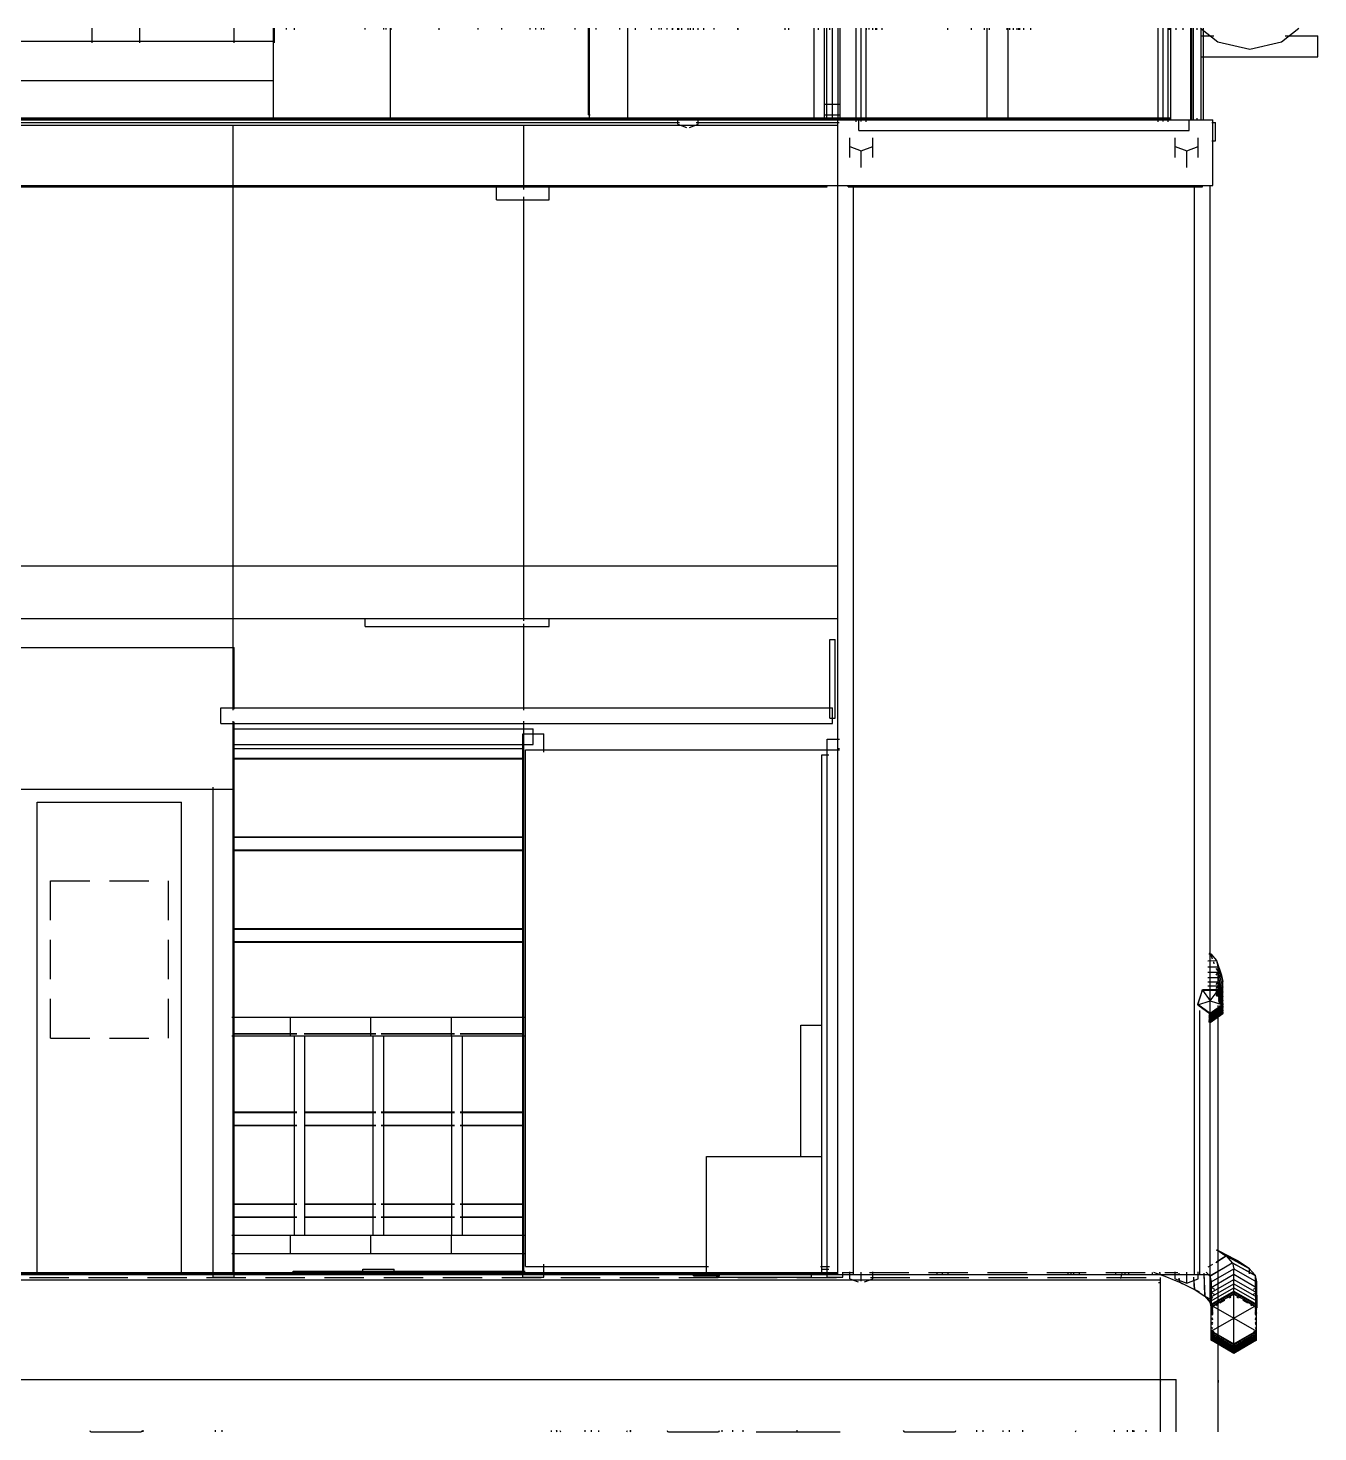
# Model space of a CAD drawing. Extents: x 5 to 836, y 5 to 589.
# Drawn here: x 110.3 to 208.6, y 107 to 214 of the extents above; entities that cross this region are included whole.
import ezdxf

# ---------------------------------------------------------------- set-up
doc = ezdxf.new("R2010")
doc.units = 0
doc.linetypes.add('DASHED', pattern=[4.5, 3, -1.5])
for name, color, linetype in [('CUT', 7, 'CONTINUOUS'), ('DETAIL', 8, 'CONTINUOUS'), ('MARKING', 4, 'DASHED'), ('OUTLINE', 7, 'CONTINUOUS')]:
    doc.layers.add(name, color=color, linetype=linetype)

msp = doc.modelspace()

# ---------------------------------------------------------------- linework, layer by layer
at = {"layer": 'CUT'}
for p, q in [((197.4, 207), (197.4, 214)), ((199, 207), (199, 214)), ((33.4, 207), (200.6, 207)), ((36.6, 207.16), (197.4, 207.16)), ((36.6, 207.06), (197.4, 207.06)), ((172, 119), (172, 207)), ((200.6, 202), (200.6, 207)), ((33.4, 202), (200.6, 202)), ((62.8, 201.9), (171.2, 201.9)), ((171.2, 201.93), (171.2, 202)), ((172.8, 201.91), (172.8, 202)), ((172.8, 201.9), (199.8, 201.9)), ((199.8, 201.9), (199.8, 201.99)), ((200.4, 119), (200.4, 202)), ((62, 173), (172, 173)), ((62, 169), (172, 169)), ((136, 168.4), (136, 169)), ((136, 168.4), (150, 168.4)), ((150, 168.4), (150, 169)), ((199.45, 139.6), (199.72, 140.44)), ((199.72, 140.44), (199.81, 140.72)), ((199.81, 140.72), (200.99, 140.72)), ((200.99, 140.72), (201.35, 139.6)), ((199.45, 139.6), (200.4, 138.91)), ((199.6, 119), (199.6, 139.11)), ((200.4, 138.91), (201.35, 139.6)), ((201, 110.11), (201, 139.51)), ((54, 119), (200.4, 119)), ((62, 119.16), (172, 119.16)), ((62, 119.06), (172, 119.06)), ((200.47, 116.71), (202.2, 117.71)), ((202.2, 117.71), (203.93, 116.71)), ((200.47, 114.71), (200.47, 116.71)), ((203.93, 114.71), (203.93, 116.71)), ((200.47, 114.71), (202.2, 113.71)), ((202.2, 113.71), (203.93, 114.71)), ((201, 107), (201, 110.11))]:
    msp.add_line(p, q, dxfattribs=at)
at = {"layer": 'DETAIL'}
for p, q in [((115.18, 212.88), (115.18, 214)), ((118.82, 212.88), (118.82, 214)), ((126, 212.88), (126, 214)), ((129, 207), (129, 214)), ((129.08, 212.88), (129.08, 214)), ((130, 213.88), (130, 214)), ((130.6, 213.86), (130.6, 214)), ((136, 213.88), (136, 214)), ((137.4, 213.88), (137.4, 214)), ((137.6, 213.88), (137.6, 214)), ((137.92, 207), (137.92, 214)), ((137.98, 213.86), (137.98, 214)), ((141.62, 213.86), (141.62, 214)), ((144.6, 213.88), (144.6, 214)), ((146.4, 213.88), (146.4, 214)), ((148.57, 213.88), (148.57, 214)), ((149, 213.88), (149, 214)), ((149.43, 213.88), (149.43, 214)), ((149.6, 213.88), (149.6, 214)), ((152, 213.88), (152, 214)), ((153, 207.4), (153, 214)), ((153.08, 207), (153.08, 214)), ((153.6, 213.88), (153.6, 214)), ((155.4, 213.88), (155.4, 214)), ((156, 207), (156, 214)), ((156.6, 213.86), (156.6, 214)), ((157.8, 213.86), (157.8, 214)), ((158.4, 213.88), (158.4, 214)), ((158.57, 213.88), (158.57, 214)), ((159, 213.88), (159, 214)), ((159.4, 213.86), (159.4, 214)), ((159.43, 213.88), (159.43, 214)), ((159.82, 213.86), (159.82, 214)), ((159.9, 213.86), (159.9, 214)), ((160.12, 213.86), (160.12, 214)), ((160.6, 213.86), (160.6, 214)), ((160.78, 213.86), (160.78, 214)), ((161, 213.86), (161, 214)), ((161.38, 213.86), (161.38, 214)), ((161.8, 213.86), (161.8, 214)), ((162.6, 213.88), (162.6, 214)), ((164.4, 213.88), (164.4, 214)), ((164.42, 213.86), (164.42, 214)), ((168, 213.86), (168, 214)), ((170.2, 207), (170.2, 214)), ((171, 207), (171, 214)), ((171.17, 207), (171.17, 214)), ((171.4, 213.86), (171.4, 214)), ((171.6, 207), (171.6, 214)), ((172.03, 207), (172.03, 214)), ((172.2, 207), (172.2, 214)), ((173.42, 206.86), (173.42, 214)), ((173.8, 206.87), (173.8, 214)), ((174.18, 206.86), (174.18, 214)), ((174.2, 213.86), (174.2, 214)), ((174.4, 213.88), (174.4, 214)), ((174.68, 213.86), (174.68, 214)), ((174.9, 213.86), (174.9, 214)), ((174.98, 213.86), (174.98, 214)), ((175.4, 213.86), (175.4, 214)), ((180.4, 213.86), (180.4, 214)), ((182.2, 213.86), (182.2, 214)), ((183.4, 207), (183.4, 214)), ((183.58, 213.86), (183.58, 214)), ((184.92, 213.86), (184.92, 214)), ((185, 207), (185, 214)), ((185.11, 213.86), (185.11, 214)), ((185.4, 213.86), (185.4, 214)), ((185.68, 213.86), (185.68, 214)), ((185.69, 213.86), (185.69, 214)), ((185.8, 213.86), (185.8, 214)), ((185.88, 213.86), (185.88, 214)), ((186.2, 213.86), (186.2, 214)), ((186.72, 213.86), (186.72, 214)), ((196.42, 206.86), (196.42, 214)), ((196.8, 206.87), (196.8, 214)), ((197.18, 206.86), (197.18, 214)), ((197.28, 213.86), (197.28, 214)), ((197.4, 207), (197.4, 214)), ((197.8, 213.86), (197.8, 214)), ((198.32, 213.86), (198.32, 214)), ((198.92, 207), (198.92, 214)), ((199, 207), (199, 214)), ((199.11, 207), (199.11, 214)), ((199.4, 213.86), (199.4, 214)), ((199.66, 214), (200.97, 212.95)), ((199.69, 207), (199.69, 214)), ((199.88, 207), (199.88, 214)), ((205.83, 212.95), (207.14, 214)), ((104.9, 213), (129.1, 213)), ((199.7, 213.4), (200.67, 213.4)), ((200.97, 212.95), (203.4, 212.4)), ((203.4, 212.4), (205.83, 212.95)), ((206.1, 213.4), (208.6, 213.4)), ((208.6, 211.8), (208.6, 213.4)), ((199.7, 211.8), (208.6, 211.8)), ((105, 210), (129, 210)), ((171, 208.2), (172.2, 208.2)), ((33.4, 207), (200.6, 207)), ((61.88, 206.8), (159.95, 206.8)), ((62, 206.6), (172, 206.6)), ((115.18, 207), (115.18, 207.14)), ((118.82, 207), (118.82, 207.14)), ((125.92, 162.02), (125.92, 206.6)), ((126, 207), (126, 207.14)), ((129.08, 207), (129.08, 207.14)), ((130, 207), (130, 207.14)), ((130.6, 207), (130.6, 207.14)), ((137.98, 207), (137.98, 207.14)), ((141.62, 207), (141.62, 207.14)), ((148.08, 201.7), (148.08, 206.6)), ((153, 207.4), (153.14, 207.4)), ((156.6, 207), (156.6, 207.14)), ((157.8, 207), (157.8, 207.14)), ((159.4, 207), (159.4, 207.14)), ((159.82, 206.68), (159.82, 207.19)), ((159.82, 206.68), (160.49, 206.41)), ((159.9, 207), (159.9, 207.14)), ((160.12, 207), (160.12, 207.14)), ((160.71, 206.41), (161.38, 206.68)), ((161, 207), (161, 207.14)), ((161.21, 206.8), (172.12, 206.8)), ((161.38, 206.68), (161.38, 207.19)), ((161.8, 207), (161.8, 207.14)), ((164.42, 207), (164.42, 207.14)), ((171, 207.4), (172.2, 207.4)), ((171.4, 207), (171.4, 207.14)), ((172, 119), (172, 207)), ((173.6, 206.2), (173.6, 207)), ((198.8, 206.2), (198.8, 207)), ((199.4, 207), (199.4, 207.14)), ((200.52, 206.8), (200.8, 206.8)), ((200.6, 202), (200.6, 207)), ((200.8, 205.4), (200.8, 206.8)), ((172.93, 204.13), (172.93, 205.63)), ((173.6, 206.2), (198.8, 206.2)), ((174.67, 204.13), (174.67, 205.63)), ((197.73, 204.13), (197.73, 205.63)), ((199.47, 204.13), (199.47, 205.63)), ((172.93, 204.97), (173.8, 204.64)), ((173.8, 204.64), (174.67, 204.97)), ((173.8, 203.38), (173.8, 204.64)), ((197.73, 204.97), (198.6, 204.64)), ((198.6, 204.64), (199.47, 204.97)), ((198.6, 203.38), (198.6, 204.64)), ((200.52, 205.4), (200.8, 205.4)), ((146, 200.9), (146, 201.9)), ((146, 201.9), (150, 201.9)), ((150, 200.9), (150, 201.9)), ((172, 202), (200.6, 202)), ((173.2, 119), (173.2, 202)), ((199.2, 119), (199.2, 202)), ((200.4, 140.69), (200.4, 202)), ((146, 200.9), (150, 200.9)), ((148.08, 168.82), (148.08, 201.15)), ((136, 168.4), (136, 169)), ((136, 169), (150, 169)), ((136, 168.4), (150, 168.4)), ((148.08, 162.02), (148.08, 168.58)), ((150, 168.4), (150, 169)), ((171.4, 167.4), (171.8, 167.4)), ((171.4, 161.4), (171.4, 167.4)), ((171.8, 161.4), (171.8, 167.4)), ((125, 162.2), (171.6, 162.2)), ((125, 161), (125, 162.2)), ((171.6, 161), (171.6, 162.2)), ((125, 161), (171.6, 161)), ((125.9, 160.6), (148.8, 160.6)), ((125.92, 119), (125.92, 161.18)), ((148.08, 119), (148.08, 161.18)), ((148.8, 159.4), (148.8, 160.6)), ((171.4, 161.4), (171.8, 161.4)), ((125.87, 160.2), (126, 160.2)), ((126, 118.8), (126, 160.2)), ((148, 160.2), (149.6, 160.2)), ((148, 118.8), (148, 160.2)), ((149.6, 158.8), (149.6, 160.2)), ((171.2, 118.8), (171.2, 159.8)), ((171.2, 159.8), (172.13, 159.8)), ((125.9, 159.4), (148.8, 159.4)), ((125.92, 159.08), (148.08, 159.08)), ((148.2, 159), (172.13, 159)), ((148.2, 119.6), (148.2, 159)), ((170.8, 158.6), (171.33, 158.6)), ((170.8, 119), (170.8, 158.6)), ((172, 159.08), (172.13, 159.08)), ((125.88, 158.35), (148.11, 158.35)), ((125.88, 158.31), (148.11, 158.31)), ((124.4, 118.8), (124.4, 156.14)), ((111, 119), (111, 155)), ((111, 155), (122, 155)), ((122, 119), (122, 155)), ((125.88, 152.36), (148.11, 152.36)), ((125.88, 152.32), (148.11, 152.32)), ((125.88, 151.36), (148.11, 151.36)), ((125.88, 151.32), (148.11, 151.32)), ((125.88, 145.37), (148.11, 145.37)), ((125.88, 145.33), (148.11, 145.33)), ((125.88, 144.37), (148.11, 144.37)), ((125.88, 144.33), (148.11, 144.33)), ((200.28, 143.43), (200.41, 143.44)), ((200.29, 143.43), (200.43, 143.43)), ((200.3, 143.52), (200.41, 143.44)), ((200.41, 143.44), (200.55, 143.07)), ((200.43, 143.43), (200.87, 142.93)), ((200.43, 143.43), (200.55, 143.06)), ((200.2, 142.45), (200.99, 142.45)), ((200.2, 142.45), (200.98, 142.45)), ((200.22, 142.91), (200.87, 142.93)), ((200.23, 142.91), (200.88, 142.92)), ((200.64, 142.83), (200.68, 142.7)), ((200.64, 142.81), (200.68, 142.69)), ((200.81, 142.32), (201.26, 141.82)), ((200.87, 142.93), (201.26, 141.82)), ((200.88, 142.92), (200.98, 142.45)), ((200.88, 142.92), (201.25, 141.8)), ((200.98, 142.45), (201.35, 141.34)), ((200.99, 140.25), (200.99, 142.45)), ((200.99, 142.45), (201.35, 141.33)), ((200.2, 142.03), (200.99, 142.03)), ((200.2, 141.64), (200.99, 141.64)), ((200.2, 141.3), (200.99, 141.3)), ((200.84, 141.82), (200.99, 142.03)), ((200.84, 141.1), (200.99, 141.3)), ((200.99, 142.03), (201.35, 140.91)), ((200.99, 141.64), (201.35, 140.52)), ((200.99, 141.3), (201.35, 140.18)), ((201.04, 141.64), (201.25, 141.8)), ((201.05, 141.66), (201.26, 141.82)), ((201.25, 141.8), (201.35, 141.34)), ((201.25, 141.26), (201.35, 141.34)), ((201.25, 141.25), (201.35, 141.33)), ((201.35, 138.91), (201.35, 141.33)), ((199.45, 139.56), (199.81, 140.68)), ((199.81, 140.68), (200.99, 140.68)), ((199.81, 140.68), (200.4, 139.87)), ((200.2, 141), (200.99, 141)), ((200.2, 140.73), (200.99, 140.73)), ((200.4, 139.87), (200.99, 140.68)), ((200.84, 140.79), (200.99, 141)), ((200.84, 140.53), (200.99, 140.73)), ((200.84, 140.31), (200.99, 140.51)), ((200.84, 140.24), (200.99, 140.44)), ((200.86, 140.55), (200.99, 140.55)), ((200.86, 140.51), (200.99, 140.51)), ((200.86, 140.44), (200.99, 140.44)), ((200.86, 140.34), (200.99, 140.34)), ((200.86, 140.25), (200.99, 140.25)), ((200.91, 140.23), (200.99, 140.34)), ((200.99, 141), (201.35, 139.88)), ((200.99, 140.73), (201.35, 139.62)), ((200.99, 140.68), (201.35, 139.56)), ((200.99, 140.55), (201.35, 139.44)), ((200.99, 140.51), (201.35, 139.4)), ((200.99, 140.44), (201.35, 139.32)), ((200.99, 140.34), (201.35, 139.21)), ((200.99, 140.25), (201.35, 139.13)), ((201.11, 140.98), (201.35, 140.91)), ((201.11, 140.6), (201.35, 140.52)), ((201.25, 140.83), (201.35, 140.91)), ((201.25, 140.45), (201.35, 140.52)), ((201.25, 140.1), (201.35, 140.18)), ((199.45, 139.56), (200.4, 139.87)), ((199.45, 139.56), (200.4, 138.87)), ((200.4, 119), (200.4, 139.87)), ((200.4, 139.87), (201.35, 139.56)), ((200.4, 138.87), (201.35, 139.56)), ((200.4, 138.74), (201.35, 139.44)), ((200.4, 138.63), (201.35, 139.32)), ((200.4, 138.53), (201.35, 139.22)), ((200.4, 138.44), (201.35, 139.13)), ((201.02, 140.06), (201.15, 139.68)), ((201.03, 139.99), (201.15, 139.62)), ((201.03, 139.95), (201.12, 139.66)), ((201.03, 139.89), (201.11, 139.64)), ((201.11, 139.96), (201.35, 139.88)), ((201.11, 139.69), (201.35, 139.62)), ((201.11, 139.51), (201.35, 139.44)), ((201.11, 139.4), (201.35, 139.32)), ((201.11, 139.3), (201.35, 139.22)), ((201.11, 139.14), (201.35, 139.06)), ((201.23, 139.44), (201.35, 139.06)), ((201.23, 139.43), (201.35, 139.4)), ((201.23, 139.37), (201.36, 138.97)), ((201.23, 139.32), (201.36, 138.91)), ((201.23, 139.27), (201.35, 138.89)), ((201.23, 139.17), (201.35, 139.13)), ((201.23, 139.11), (201.35, 139.07)), ((201.25, 139.8), (201.35, 139.88)), ((201.25, 139.54), (201.35, 139.62)), ((201.25, 139.32), (201.35, 139.4)), ((125.82, 138.6), (148.16, 138.6)), ((130.29, 137.2), (130.29, 138.6)), ((136.43, 137.2), (136.43, 138.6)), ((142.57, 137.2), (142.57, 138.6)), ((200.29, 138.82), (200.4, 138.74)), ((200.29, 138.71), (200.4, 138.63)), ((200.29, 138.61), (200.4, 138.53)), ((200.29, 138.52), (200.4, 138.44)), ((200.29, 138.44), (200.4, 138.37)), ((200.29, 138.38), (200.4, 138.31)), ((200.29, 138.36), (200.4, 138.28)), ((200.29, 138.34), (200.4, 138.26)), ((200.29, 138.3), (200.4, 138.23)), ((200.29, 138.29), (200.4, 138.2)), ((200.4, 138.38), (201.35, 139.07)), ((200.4, 138.37), (201.35, 139.06)), ((200.4, 138.31), (201.35, 139)), ((200.4, 138.28), (201.35, 138.97)), ((200.4, 138.26), (201.35, 138.95)), ((200.4, 138.23), (201.35, 138.92)), ((200.4, 138.2), (201.36, 138.9)), ((201.11, 139.08), (201.35, 139)), ((201.11, 139.03), (201.35, 138.95)), ((201.11, 139), (201.35, 138.92)), ((201.11, 138.98), (201.35, 138.9)), ((201.11, 138.97), (201.35, 138.89)), ((201.23, 139.01), (201.35, 138.97)), ((125.82, 137.2), (148.16, 137.2)), ((125.88, 137.38), (130.77, 137.38)), ((125.88, 137.34), (130.77, 137.34)), ((130.6, 122), (130.6, 137.2)), ((131.33, 137.38), (136.79, 137.38)), ((131.33, 137.34), (136.79, 137.34)), ((131.4, 122), (131.4, 137.2)), ((136.6, 122), (136.6, 137.2)), ((137.21, 137.38), (142.8, 137.38)), ((137.21, 137.34), (142.8, 137.34)), ((137.4, 122), (137.4, 137.2)), ((142.6, 122), (142.6, 137.2)), ((143.22, 137.38), (148.11, 137.38)), ((143.22, 137.34), (148.11, 137.34)), ((143.4, 122), (143.4, 137.2)), ((169.2, 138), (170.8, 138)), ((169.2, 128), (169.2, 138)), ((125.88, 131.39), (130.77, 131.39)), ((125.88, 131.34), (130.77, 131.34)), ((131.33, 131.39), (136.79, 131.39)), ((131.33, 131.34), (136.79, 131.34)), ((137.21, 131.39), (142.8, 131.39)), ((137.21, 131.34), (142.8, 131.34)), ((143.22, 131.39), (148.11, 131.39)), ((143.22, 131.34), (148.11, 131.34)), ((125.88, 130.39), (130.77, 130.39)), ((125.88, 130.35), (130.77, 130.35)), ((131.33, 130.39), (136.79, 130.39)), ((131.33, 130.35), (136.79, 130.35)), ((137.21, 130.39), (142.8, 130.39)), ((137.21, 130.35), (142.8, 130.35)), ((143.22, 130.39), (148.11, 130.39)), ((143.22, 130.35), (148.11, 130.35)), ((162, 119), (162, 128)), ((162, 128), (170.8, 128)), ((125.88, 124.39), (130.77, 124.39)), ((125.88, 124.35), (130.77, 124.35)), ((131.33, 124.39), (136.79, 124.39)), ((131.33, 124.35), (136.79, 124.35)), ((137.21, 124.39), (142.8, 124.39)), ((137.21, 124.35), (142.8, 124.35)), ((143.22, 124.39), (148.11, 124.39)), ((143.22, 124.35), (148.11, 124.35)), ((125.88, 123.4), (130.77, 123.4)), ((125.88, 123.36), (130.77, 123.36)), ((131.33, 123.4), (136.79, 123.4)), ((131.33, 123.36), (136.79, 123.36)), ((137.21, 123.4), (142.8, 123.4)), ((137.21, 123.36), (142.8, 123.36)), ((143.22, 123.4), (148.11, 123.4)), ((143.22, 123.36), (148.11, 123.36)), ((125.82, 122), (148.16, 122)), ((130.29, 120.6), (130.29, 122)), ((136.43, 120.6), (136.43, 122)), ((142.57, 120.6), (142.57, 122)), ((125.82, 120.6), (148.16, 120.6)), ((200.35, 118.86), (202.06, 119.9)), ((200.36, 118.89), (202.09, 119.9)), ((200.81, 119.92), (201.61, 120.41)), ((200.85, 120.87), (201.35, 120.66)), ((200.86, 120.89), (202.53, 120.05)), ((200.87, 120.89), (201.35, 120.66)), ((200.89, 120.87), (201.58, 120.41)), ((200.9, 120.89), (202.55, 120.02)), ((200.9, 120.87), (201.37, 120.63)), ((200.9, 119.98), (201.58, 120.41)), ((201.35, 120.66), (201.36, 120.53)), ((201.37, 120.63), (202.53, 120.05)), ((201.37, 120.63), (201.38, 120.5)), ((201.58, 120.41), (203.35, 119.48)), ((201.61, 120.41), (202.06, 119.9)), ((201.61, 120.41), (203.37, 119.45)), ((202.06, 119.9), (203.81, 118.94)), ((202.09, 119.9), (202.19, 119.44)), ((202.09, 119.9), (203.83, 118.91)), ((202.53, 120.05), (202.53, 119.92)), ((202.55, 120.02), (203.35, 119.48)), ((202.55, 120.02), (202.55, 119.89)), ((108.08, 119), (125.92, 119)), ((115.8, 119.02), (115.8, 119.14)), ((115.8, 119.02), (118.2, 119.02)), ((118.2, 119.02), (118.2, 119.14)), ((124.4, 118.8), (126, 118.8)), ((130.5, 119.26), (148.19, 119.26)), ((130.5, 119.02), (130.5, 119.26)), ((130.5, 119.02), (148.19, 119.02)), ((135.8, 119.4), (138.2, 119.4)), ((135.8, 119), (138.2, 119)), ((148, 118.8), (149.6, 118.8)), ((148.08, 119), (200.4, 119)), ((148.2, 119.6), (162.16, 119.6)), ((149.45, 119.02), (158.5, 119.02)), ((149.6, 118.8), (149.6, 119.78)), ((158.5, 119.02), (158.5, 119.14)), ((161, 118.89), (161, 119.17)), ((161, 118.89), (163, 118.89)), ((161.2, 119), (161.2, 119.14)), ((162.8, 118.8), (162.8, 119.08)), ((162.8, 118.8), (170, 118.8)), ((163, 118.89), (163, 119.17)), ((170, 118.8), (170, 119.14)), ((170, 119.02), (171.33, 119.02)), ((170.68, 119.6), (171.38, 119.6)), ((170.8, 119.4), (171.33, 119.4)), ((171.2, 118.8), (172.4, 118.8)), ((172.4, 118.8), (172.4, 119.08)), ((172.93, 118.67), (172.93, 119.2)), ((173.8, 118.48), (173.8, 119.18)), ((174.67, 118.67), (174.67, 119.2)), ((179.57, 119), (179.57, 119.14)), ((180, 119), (180, 119.14)), ((180.43, 119), (180.43, 119.14)), ((189.57, 119), (189.57, 119.14)), ((190, 119), (190, 119.14)), ((190.43, 119), (190.43, 119.14)), ((193.91, 119), (193.91, 119.14)), ((196.06, 119.18), (196.56, 119.01)), ((196.53, 119.17), (196.54, 119.03)), ((196.54, 119.03), (196.78, 118.92)), ((196.54, 119.03), (198.05, 118.41)), ((196.55, 119.14), (196.56, 119.01)), ((196.56, 119.01), (196.68, 118.95)), ((197.73, 118.67), (197.73, 119.2)), ((197.99, 119.1), (198, 118.97)), ((198.6, 118.34), (198.6, 119.18)), ((199.13, 118.79), (199.19, 117.85)), ((199.47, 118.67), (199.47, 119.2)), ((199.9, 119.07), (199.97, 117.34)), ((199.91, 119.1), (199.95, 117.37)), ((200.08, 119.17), (200.35, 118.86)), ((200.24, 119.58), (200.59, 119.78)), ((200.35, 118.86), (200.39, 116.87)), ((200.36, 118.89), (200.37, 116.9)), ((200.36, 118.89), (200.46, 118.43)), ((200.46, 118.43), (202.19, 119.44)), ((200.47, 118.44), (202.2, 119.44)), ((200.47, 118.02), (202.2, 119.02)), ((202.19, 119.44), (203.93, 118.45)), ((202.2, 113), (202.2, 119.44)), ((202.2, 119.44), (203.93, 118.44)), ((202.2, 119.02), (203.93, 118.02)), ((203.35, 119.48), (203.36, 119.08)), ((203.37, 119.45), (203.81, 118.94)), ((203.37, 119.45), (203.37, 119.05)), ((203.81, 118.94), (203.85, 116.94)), ((203.83, 118.91), (203.93, 118.45)), ((203.83, 118.91), (203.84, 116.91)), ((54.61, 118.6), (196.6, 118.6)), ((172.93, 118.67), (173.55, 118.43)), ((174.05, 118.43), (174.67, 118.67)), ((196.6, 107), (196.6, 118.6)), ((197.73, 118.67), (198.6, 118.34)), ((198.01, 118.71), (198.03, 118.44)), ((198.03, 118.68), (198.05, 118.41)), ((198.03, 118.44), (198.39, 118.26)), ((198.03, 118.44), (199.19, 117.85)), ((198.05, 118.41), (198.29, 118.29)), ((198.6, 118.34), (199.47, 118.67)), ((199.13, 118.68), (199.17, 117.88)), ((199.17, 117.88), (199.52, 117.7)), ((199.17, 117.88), (199.97, 117.34)), ((199.19, 117.86), (199.54, 117.68)), ((200.46, 118.43), (200.47, 116.43)), ((200.47, 117.63), (202.2, 118.63)), ((200.47, 114), (200.47, 118.44)), ((200.47, 117.29), (202.2, 118.29)), ((200.47, 116.99), (202.2, 117.99)), ((200.47, 116.73), (202.2, 117.73)), ((200.48, 118.02), (200.71, 117.89)), ((202.2, 118.63), (203.93, 117.63)), ((202.2, 118.29), (203.93, 117.29)), ((202.2, 117.99), (203.93, 116.99)), ((202.2, 117.73), (203.93, 116.73)), ((203.7, 117.89), (203.93, 118.02)), ((203.93, 118.45), (203.94, 116.45)), ((203.93, 114), (203.93, 118.44)), ((199.95, 117.37), (200.3, 117.18)), ((199.95, 117.37), (200.39, 116.87)), ((199.97, 117.34), (200.32, 117.15)), ((200.37, 116.9), (200.49, 116.83)), ((200.37, 116.9), (200.47, 116.43)), ((200.39, 116.87), (200.51, 116.8)), ((200.47, 116.67), (202.2, 117.67)), ((200.47, 117.63), (200.7, 117.5)), ((200.47, 116.54), (202.2, 117.54)), ((200.47, 117.29), (200.58, 117.22)), ((200.47, 116.5), (201.51, 117.1)), ((200.47, 116.73), (200.58, 116.66)), ((200.47, 114.67), (203.93, 116.67)), ((200.47, 116.67), (203.93, 114.67)), ((200.81, 116.63), (200.93, 116.7)), ((201.16, 116.83), (201.51, 117.03)), ((201.74, 117.24), (202.2, 117.5)), ((201.85, 117.23), (201.97, 117.3)), ((202.2, 117.67), (203.93, 116.67)), ((202.2, 117.54), (203.93, 116.54)), ((202.2, 117.5), (202.66, 117.24)), ((202.43, 117.3), (202.55, 117.23)), ((202.89, 117.1), (203.93, 116.5)), ((202.89, 117.03), (203.24, 116.83)), ((203.47, 116.7), (203.59, 116.63)), ((203.7, 117.5), (203.93, 117.63)), ((203.82, 117.22), (203.93, 117.29)), ((203.82, 116.66), (203.93, 116.73)), ((203.84, 116.91), (203.94, 116.45)), ((200.46, 116.17), (200.58, 116.1)), ((200.46, 116.02), (200.58, 116.09)), ((200.46, 116.01), (200.58, 115.94)), ((200.47, 116.54), (200.58, 116.48)), ((200.47, 116.43), (200.58, 116.5)), ((200.47, 116.5), (200.58, 116.44)), ((200.47, 116.43), (200.59, 116.36)), ((200.47, 116.43), (200.59, 116.37)), ((200.47, 116.33), (200.58, 116.4)), ((200.47, 116.32), (200.58, 116.26)), ((200.47, 116.24), (200.58, 116.31)), ((200.47, 116.18), (200.58, 116.25)), ((200.47, 116.24), (200.58, 116.18)), ((200.47, 116.17), (200.58, 116.23)), ((200.47, 116.11), (200.58, 116.17)), ((200.47, 116.08), (200.58, 116.15)), ((200.47, 116.06), (200.58, 116.13)), ((200.47, 116.11), (200.58, 116.04)), ((200.47, 116.01), (200.58, 116.07)), ((200.47, 116.06), (200.58, 115.99)), ((200.47, 116.03), (200.58, 115.96)), ((200.47, 116), (200.58, 115.93)), ((200.47, 115.63), (200.58, 115.7)), ((200.47, 115.63), (200.58, 115.57)), ((203.81, 115.96), (203.93, 116.03)), ((203.82, 116.48), (203.93, 116.54)), ((203.82, 116.5), (203.93, 116.43)), ((203.82, 116.44), (203.93, 116.5)), ((203.82, 116.38), (203.94, 116.45)), ((203.82, 116.37), (203.93, 116.44)), ((203.82, 116.36), (203.93, 116.43)), ((203.82, 116.4), (203.94, 116.33)), ((203.82, 116.26), (203.93, 116.32)), ((203.82, 116.31), (203.93, 116.24)), ((203.82, 116.25), (203.93, 116.18)), ((203.82, 116.18), (203.93, 116.24)), ((203.82, 116.23), (203.93, 116.17)), ((203.82, 116.1), (203.94, 116.17)), ((203.82, 116.17), (203.93, 116.11)), ((203.82, 116.15), (203.93, 116.08)), ((203.82, 116.13), (203.93, 116.06)), ((203.82, 116.04), (203.93, 116.11)), ((203.82, 116.09), (203.94, 116.02)), ((203.82, 116.07), (203.93, 116.01)), ((203.82, 115.99), (203.93, 116.06)), ((203.82, 115.94), (203.94, 116.01)), ((203.82, 115.93), (203.93, 116)), ((203.82, 115.7), (203.93, 115.63)), ((203.82, 115.57), (203.93, 115.63)), ((200.47, 115.29), (200.58, 115.36)), ((200.47, 115.29), (200.58, 115.22)), ((200.47, 114.99), (200.58, 114.92)), ((200.47, 114.73), (200.58, 114.79)), ((200.47, 114.73), (200.58, 114.66)), ((200.47, 114.54), (200.7, 114.68)), ((200.47, 114.67), (202.2, 113.67)), ((200.47, 114.5), (200.58, 114.57)), ((200.47, 114.43), (200.7, 114.56)), ((200.47, 114.54), (202.2, 113.54)), ((200.47, 114.5), (200.58, 114.44)), ((202.2, 113.67), (203.93, 114.67)), ((202.2, 113.54), (203.93, 114.54)), ((203.7, 114.68), (203.93, 114.54)), ((203.7, 114.56), (203.93, 114.43)), ((203.82, 115.36), (203.93, 115.29)), ((203.82, 115.22), (203.93, 115.29)), ((203.82, 114.92), (203.93, 114.99)), ((203.82, 114.79), (203.93, 114.73)), ((203.82, 114.66), (203.93, 114.73)), ((203.82, 114.57), (203.93, 114.5)), ((203.82, 114.44), (203.93, 114.5)), ((200.47, 114.43), (202.2, 113.43)), ((200.47, 114.32), (200.58, 114.39)), ((200.47, 114.24), (200.7, 114.38)), ((200.47, 114.33), (202.2, 113.33)), ((200.47, 114.17), (200.7, 114.3)), ((200.47, 114.24), (202.2, 113.24)), ((200.47, 114.06), (200.7, 114.19)), ((200.47, 114.18), (202.2, 113.18)), ((200.47, 114.17), (202.2, 113.17)), ((200.47, 114.11), (200.58, 114.17)), ((200.47, 114.03), (200.7, 114.16)), ((200.47, 114.01), (200.7, 114.14)), ((200.47, 114), (200.7, 114.13)), ((200.47, 114.11), (202.2, 113.11)), ((200.47, 114.08), (202.2, 113.08)), ((200.47, 114.06), (202.2, 113.06)), ((200.47, 114.03), (202.2, 113.03)), ((200.47, 114.01), (202.2, 113.01)), ((202.2, 113.43), (203.93, 114.43)), ((202.2, 113.33), (203.93, 114.33)), ((202.2, 113.24), (203.93, 114.24)), ((202.2, 113.18), (203.93, 114.18)), ((202.2, 113.17), (203.93, 114.17)), ((202.2, 113.11), (203.93, 114.11)), ((202.2, 113.11), (203.93, 114.11)), ((202.2, 113.08), (203.93, 114.08)), ((202.2, 113.06), (203.93, 114.06)), ((202.2, 113.03), (203.93, 114.03)), ((202.2, 113.01), (203.93, 114.01)), ((203.7, 114.38), (203.93, 114.24)), ((203.7, 114.3), (203.93, 114.17)), ((203.7, 114.19), (203.93, 114.06)), ((203.7, 114.16), (203.93, 114.03)), ((203.7, 114.14), (203.93, 114.01)), ((203.7, 114.13), (203.93, 114)), ((203.82, 114.39), (203.93, 114.32)), ((203.82, 114.17), (203.93, 114.11)), ((54.61, 111), (197.8, 111)), ((197.8, 107), (197.8, 111)), ((150.55, 107.11), (150.59, 107)), ((150.83, 107.12), (150.87, 107)), ((155.93, 107), (155.97, 107.12)), ((156.21, 107), (156.25, 107.11)), ((165.8, 107), (172.2, 107)), ((182.6, 107), (182.6, 107.14)), ((184.6, 107), (184.6, 107.12)), ((190.13, 107), (190.18, 107.12)), ((194.6, 107), (194.6, 107.12))]:
    msp.add_line(p, q, dxfattribs=at)
at = {"layer": 'MARKING'}
for p, q in [((183.2, 213.86), (183.2, 214)), ((183.4, 213.86), (183.4, 214)), ((60.53, 207.16), (173.47, 207.16)), ((60.53, 207.06), (173.47, 207.06)), ((129, 207.06), (129, 207.16)), ((174.03, 207.16), (196.56, 207.16)), ((174.03, 207.06), (196.56, 207.06)), ((185, 207.1), (185.14, 207.1)), ((185, 207), (185, 207.1)), ((185, 207), (185.14, 207)), ((197.12, 207.16), (197.4, 207.16)), ((197.12, 207.06), (197.4, 207.06)), ((197.4, 207.06), (197.4, 207.16)), ((172.8, 202), (199.8, 202)), ((172.8, 201.9), (172.8, 202)), ((172.8, 201.9), (199.8, 201.9)), ((199.8, 201.9), (199.8, 202)), ((112, 137), (112, 149)), ((112, 149), (121, 149)), ((121, 137), (121, 149)), ((112, 137), (121, 137)), ((71.1, 119.16), (162.9, 119.16)), ((71.1, 119.06), (162.9, 119.06)), ((169.9, 119.16), (171.3, 119.16)), ((169.9, 119.06), (171.3, 119.06)), ((172.34, 119.16), (173.18, 119.16)), ((174.43, 119.16), (197.92, 119.16)), ((60.9, 118.76), (173.1, 118.76)), ((174.5, 118.76), (196.6, 118.76)), ((196.46, 118.4), (196.6, 118.4)), ((196.6, 118.4), (196.6, 118.76))]:
    msp.add_line(p, q, dxfattribs=at)
at = {"layer": 'OUTLINE'}
for p, q in [((168.28, 213.86), (168.28, 214)), ((170.52, 214), (170.52, 213.86)), ((108, 166.8), (126, 166.8)), ((126, 162.09), (126, 166.8)), ((126, 156), (126, 161.12)), ((108, 156), (126, 156)), ((201, 139.02), (201, 139.51)), ((201, 117.43), (201, 138.99)), ((54.65, 119), (199.6, 119)), ((135.8, 119), (135.8, 119.4)), ((138.2, 119), (138.2, 119.4)), ((161.8, 119), (161.8, 119.13)), ((171, 119), (171, 119.14)), ((189.8, 119), (189.8, 119.14)), ((193.2, 119), (193.2, 119.14)), ((193.59, 118.69), (193.68, 119.09)), ((194.2, 119), (194.2, 119.14)), ((196, 119), (196, 119.14)), ((201, 110.94), (201, 113.98)), ((56.2, 111), (196.48, 111)), ((196.48, 111), (196.56, 110.96)), ((196.56, 110.97), (196.6, 110.88)), ((196.6, 107), (196.6, 110.88)), ((201, 110.94), (201, 110.77)), ((201, 107), (201, 110.77)), ((201, 107), (201, 110.61)), ((115, 107.1), (115.03, 107.03)), ((115.03, 107.03), (115.1, 107)), ((115.1, 107), (118.9, 107)), ((118.9, 107), (118.97, 107.03)), ((118.97, 107.03), (119, 107.1)), ((119.08, 107), (119.08, 107.14)), ((124.58, 107), (124.58, 107.14)), ((125.08, 107), (125.08, 107.14)), ((150.2, 107), (150.2, 107.12)), ((150.6, 107), (150.6, 107.13)), ((152.76, 107), (152.76, 107.14)), ((153.24, 107), (153.24, 107.14)), ((153.8, 107), (153.8, 107.12)), ((156.2, 107), (156.2, 107.13)), ((159, 107.1), (159.03, 107.03)), ((159.03, 107.03), (159.1, 107)), ((159.1, 107), (162.9, 107)), ((162.9, 107), (162.97, 107.03)), ((162.97, 107.03), (163, 107.1)), ((163.2, 107), (163.2, 107.14)), ((164, 107), (164, 107.14)), ((164.8, 107), (164.8, 107.14)), ((168.92, 107), (168.92, 107.14)), ((177, 107.1), (177.03, 107.03)), ((177.03, 107.03), (177.1, 107)), ((177.1, 107), (180.9, 107)), ((180.9, 107), (180.97, 107.03)), ((180.97, 107.03), (181, 107.1)), ((183.08, 107), (183.08, 107.14)), ((185.1, 107), (185.1, 107.14)), ((186.1, 107), (186.1, 107.14)), ((193.1, 107), (193.1, 107.14)), ((194.1, 107), (194.1, 107.14)), ((194.5, 107), (194.5, 107.14)), ((195.5, 107), (195.5, 107.14))]:
    msp.add_line(p, q, dxfattribs=at)

doc.saveas('drawing.dxf')
